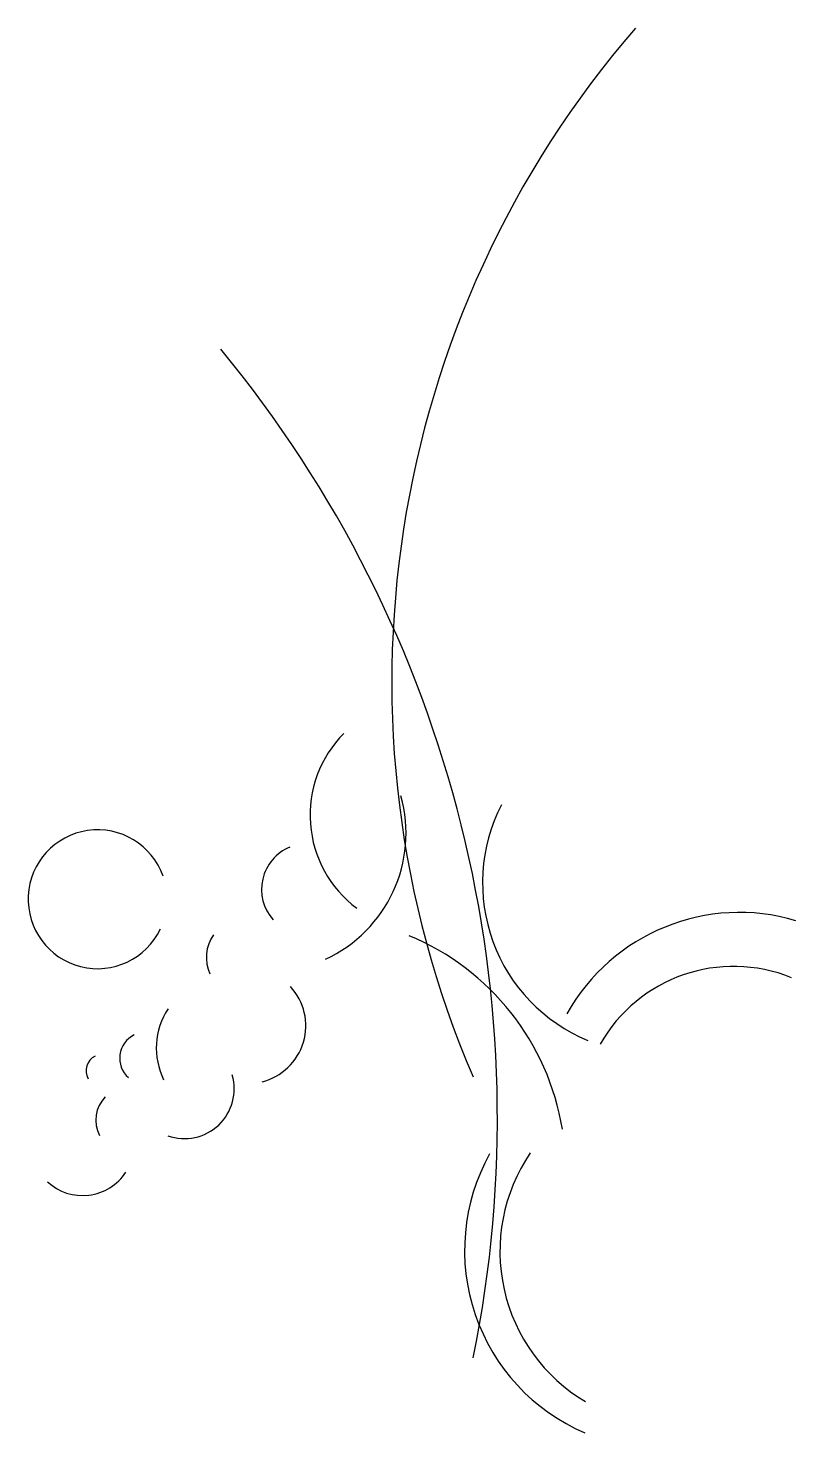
# Model space of a CAD drawing. Header units: inches. Extents: x -1741 to -986, y -2486 to -1104.
import ezdxf

# ---------------------------------------------------------------- set-up
doc = ezdxf.new("R2010")
doc.units = ezdxf.units.IN
doc.header["$MEASUREMENT"] = 0

msp = doc.modelspace()

# ---------------------------------------------------------------- linework, layer by layer
for centre, radius, start, end in [((-400.1, -1747.2), 983.3, 139.1377, 203.2689), ((-2466.6, -2176.2), 1187.1, 348.5361, 39.5864), ((-1349.7, -1878.2), 114.1, 135.1517, 233.3736), ((-1505.6, -1896.1), 136.2, 294.6614, 15.6643), ((-1126.4, -1944.9), 167.7, 152.6858, 247.5141), ((-1672.9, -1960.9), 68.3, 19.3773, 334.7307), ((-1466.6, -1951.3), 45, 112.2844, 221.7393), ((-1041.3, -2168.4), 194.5, 73.4102, 150.8262), ((-1462.1, -2227.6), 249.9, 9.295, 67.4752), ((-1047, -2178.1), 151.1, 67.8346, 150.4596), ((-1524.9, -2085.3), 56.9, 284.052, 42.6857), ((-1544.3, -2107.4), 70.8, 146.7831, 206.092), ((-1625.4, -2117.3), 25.7, 116.4791, 228.0195), ((-1667.6, -2129.8), 16.5, 117.7509, 207.7509), ((-1587.4, -2147.4), 49, 250.6137, 16.1509), ((-1642.5, -2178.1), 32.2, 135.2015, 208.0144), ((-1105.1, -2307.3), 171.9, 145.7386, 239.3322), ((-1116.4, -2306.3), 195.4, 150.9488, 246.7673), ((-1687.6, -2201.4), 51, 227.1112, 326.6186)]:
    msp.add_arc(centre, radius, start, end)
at = {"color": 2}
msp.add_arc((-1526.9, -2018.2), 39, 144.9823, 204.582, dxfattribs=at)

doc.saveas('drawing.dxf')
